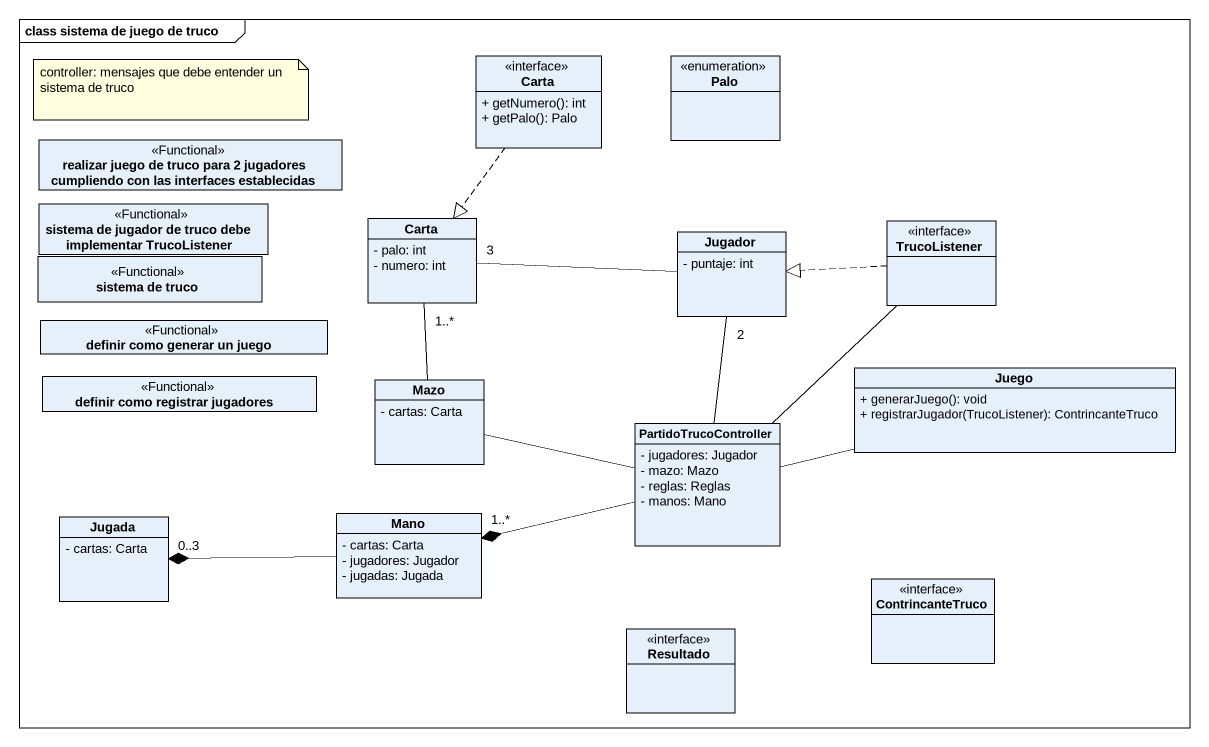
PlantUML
@startuml
mainframe class sistema de juego de truco
hide circle
hide empty members
skinparam classAttributeIconSize 0
class Carta <<interface>> {
  + getNumero(): int
  + getPalo(): Palo
}
enum Palo
class "realizar juego de truco para 2 jugadores cumpliendo con las interfaces establecidas" as realizar_juego_de_truco <<Functional>>
class "sistema de jugador de truco debe implementar TrucoListener" as sistema_de_jugador_de_truco <<Functional>>
class "sistema de truco" as sistema_de_truco <<Functional>>
class "Carta" as Carta_2 {
  - palo: int
  - numero: int
}
class Jugador {
  - puntaje: int
}
class TrucoListener <<interface>>
class "definir como generar un juego" as definir_como_generar_un <<Functional>>
class "definir como registrar jugadores" as definir_como_registrar <<Functional>>
class Juego {
  + generarJuego(): void
  + registrarJugador(TrucoListener): ContrincanteTruco
}
class Mazo {
  - cartas: Carta
}
class PartidoTrucoController {
  - jugadores: Jugador
  - mazo: Mazo
  - reglas: Reglas
  - manos: Mano
}
class Jugada {
  - cartas: Carta
}
class Mano {
  - cartas: Carta
  - jugadores: Jugador
  - jugadas: Jugada
}
class ContrincanteTruco <<interface>>
class Resultado <<interface>>
Carta ..|> Carta_2
Jugador -left- "3" Carta_2
TrucoListener .left.|> Jugador
Juego -left- PartidoTrucoController
Mazo -up- "1..*" Carta_2
PartidoTrucoController -up- "2" Jugador
PartidoTrucoController -up- TrucoListener
PartidoTrucoController -left- Mazo
PartidoTrucoController -left-* "1..*" Mano
Mano -left-* "0..3" Jugada
note as N1
  controller: mensajes que debe entender un sistema de truco
end note
@enduml
